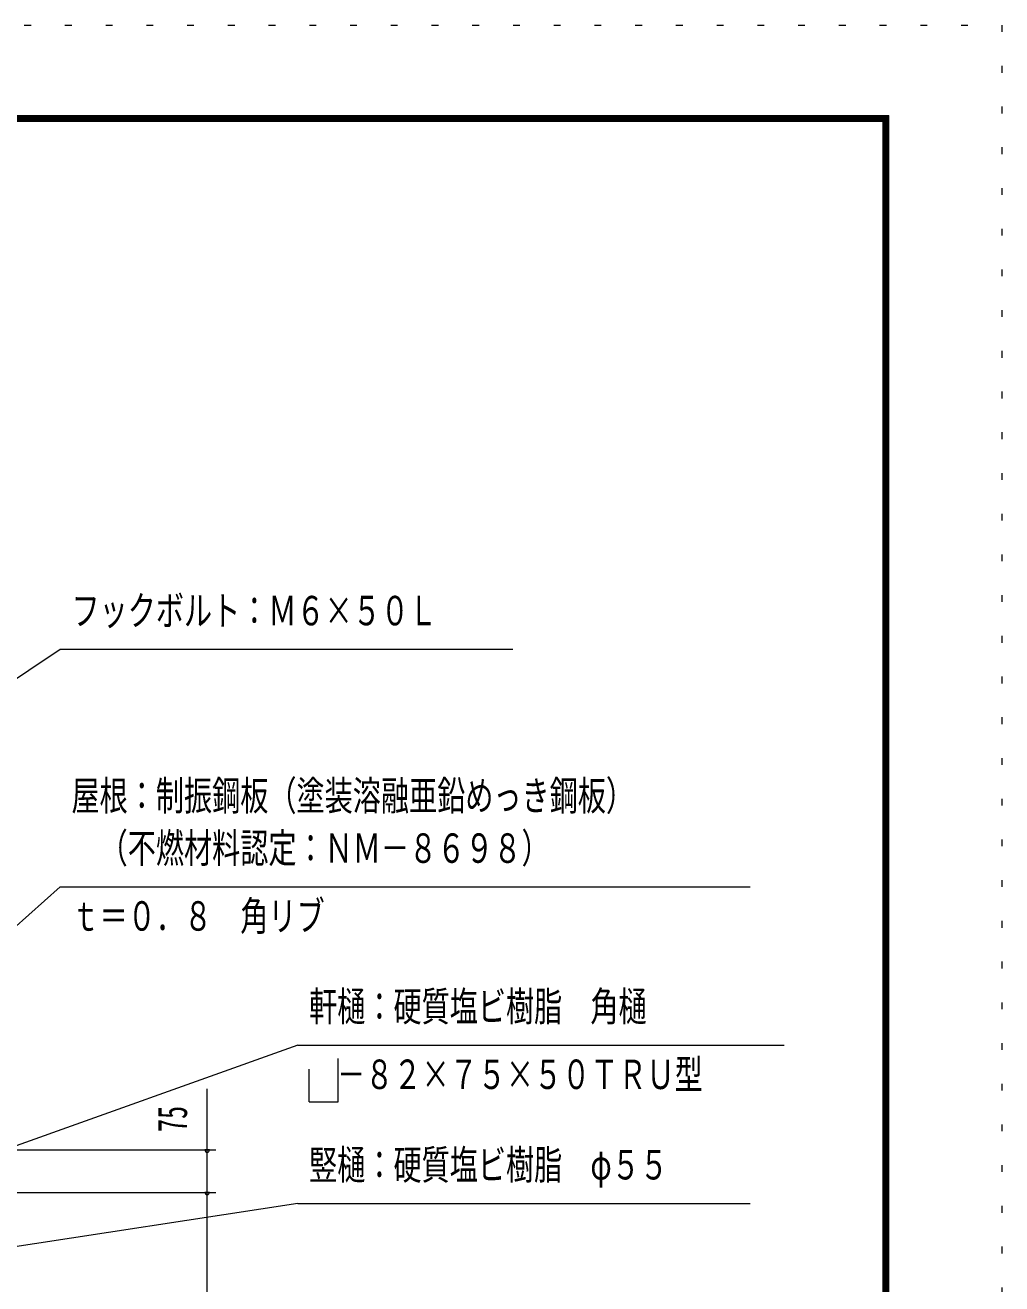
# Model space of a CAD drawing. Units: millimetres, scale not verified. Extents: x -26655 to 26659, y -10500 to 10500.
# Drawn here: x 22343 to 26659, y 4936 to 10500 of the extents above; entities that cross this region are included whole.
import ezdxf
from ezdxf.enums import TextEntityAlignment as Align

# ---------------------------------------------------------------- set-up
doc = ezdxf.new("R2010")
doc.units = ezdxf.units.MM
doc.header["$LTSCALE"] = 60
doc.linetypes.add('USER4', pattern=[3, 0.5, -2.5])
for name, color, linetype, lineweight in [('0-A_2-52DIM', 3, 'Continuous', 18), ('0-C_F-F1PAPER', 5, 'Continuous', 18), ('0-D_F-E_J_ADD', 5, 'USER4', 18)]:
    doc.layers.add(name, color=color, linetype=linetype, lineweight=lineweight)
doc.styles.add('ＭＳ ゴシック', font='')
doc.styles.get('ＭＳ ゴシック').set_extended_font_data('MS Gothic')

msp = doc.modelspace()

# ---------------------------------------------------------------- linework, layer by layer
at = {"layer": '0-A_2-52DIM'}
for p, q in [((22497.49, 7739.93), (20108.46, 6145.67)), ((24497.48, 7739.93), (22497.49, 7739.93)), ((22497.49, 6689.93), (21340.8, 5662.5)), ((22497.49, 6689.93), (25547.48, 6689.93)), ((23547.49, 5989.93), (21891.21, 5398.16)), ((23547.49, 5989.93), (25697.49, 5989.93)), ((23597.49, 5739.93), (23597.49, 5884.29)), ((23147.48, 344.93), (23147.48, 5797.43)), ((21972.48, 5527.43), (23184.98, 5527.43)), ((23157.48, 5527.43), (23137.48, 5527.43)), ((23547.49, 5289.94), (21679.67, 5004.64)), ((21889.98, 5339.93), (23184.98, 5339.93)), ((23157.48, 5339.93), (23137.48, 5339.93)), ((23547.49, 5289.94), (25547.48, 5289.94))]:
    msp.add_line(p, q, dxfattribs=at)
msp.add_lwpolyline([(23597.49, 5739.93), (23726.27, 5739.93), (23726.27, 5931.37)], dxfattribs=at)
for centre in [(23147.48, 5527.43), (23147.48, 5339.93)]:
    msp.add_arc(centre, 10, 180, 0, dxfattribs=at)
at = {"layer": '0-C_F-F1PAPER'}
for p, q in [((-2541.11, 10100), (26158.89, 10100)), ((-2538.61, 10097.5), (26156.39, 10097.5)), ((-2536.11, 10095), (26153.89, 10095)), ((-2533.61, 10092.5), (26151.39, 10092.5)), ((-2531.11, 10090), (26148.89, 10090)), ((-2528.61, 10087.5), (26146.39, 10087.5)), ((-2526.11, 10085), (26143.89, 10085)), ((-2523.61, 10082.5), (26141.39, 10082.5)), ((-2521.11, 10080), (26138.89, 10080)), ((-2518.61, 10077.5), (26136.39, 10077.5)), ((-2516.11, 10075), (26133.89, 10075)), ((26136.39, -9977.5), (26136.39, 10077.5)), ((26138.89, -9980), (26138.89, 10080)), ((26141.39, -9982.5), (26141.39, 10082.5)), ((26146.39, -9987.5), (26146.39, 10087.5)), ((26151.39, -9992.5), (26151.39, 10092.5)), ((26156.39, -9997.5), (26156.39, 10097.5)), ((26158.89, -10000), (26158.89, 10100))]:
    msp.add_line(p, q, dxfattribs=at)
for points in [[(-2536.11, 10095), (-2536.11, -9995), (26153.89, -9995), (26153.89, 10095)], [(-2531.11, 10090), (-2531.11, -9990), (26148.89, -9990), (26148.89, 10090)], [(-2526.11, 10085), (-2526.11, -9985), (26143.89, -9985), (26143.89, 10085)], [(-2516.11, 10075), (-2516.11, -9975), (26133.89, -9975), (26133.89, 10075)]]:
    msp.add_lwpolyline(points, dxfattribs=at)
at = {"layer": '0-D_F-E_J_ADD'}
msp.add_line((26658.89, 10500), (26658.89, -10500), dxfattribs=at)
msp.add_lwpolyline([(-3041.11, -10500), (-3041.11, 10500), (26658.89, 10500)], dxfattribs=at)

# ---------------------------------------------------------------- texts
at = {"layer": '0-A_2-52DIM', "color": 7, "style": 'ＭＳ ゴシック', "width": 0.7}
for s, p in [('フックボルト：Ｍ６×５０Ｌ', (22547.49, 7807.69)), ('屋根：制振鋼板（塗装溶融亜鉛めっき鋼板）', (22547.48, 6989.61)), ('\u3000（不燃材料認定：ＮＭ－８６９８）', (22547.48, 6757.7)), ('ｔ＝０．８\u3000角リブ', (22547.48, 6457.69)), ('軒樋：硬質塩ビ樹脂\u3000角樋', (23597.49, 6057.69)), ('\u3000－８２×７５×５０ＴＲＵ型', (23597.49, 5757.69)), ('竪樋：硬質塩ビ樹脂\u3000φ５５', (23597.49, 5357.71))]:
    msp.add_text(s, height=130.2, dxfattribs=at).set_placement(p, align=Align.BOTTOM_LEFT)
at = {"layer": '0-A_2-52DIM', "color": 7, "style": 'ＭＳ ゴシック', "width": 0.65}
msp.add_text('75', height=130.2, rotation=90, dxfattribs=at).set_placement((23097.48, 5606.89), align=Align.BOTTOM_LEFT)

doc.saveas('drawing.dxf')
